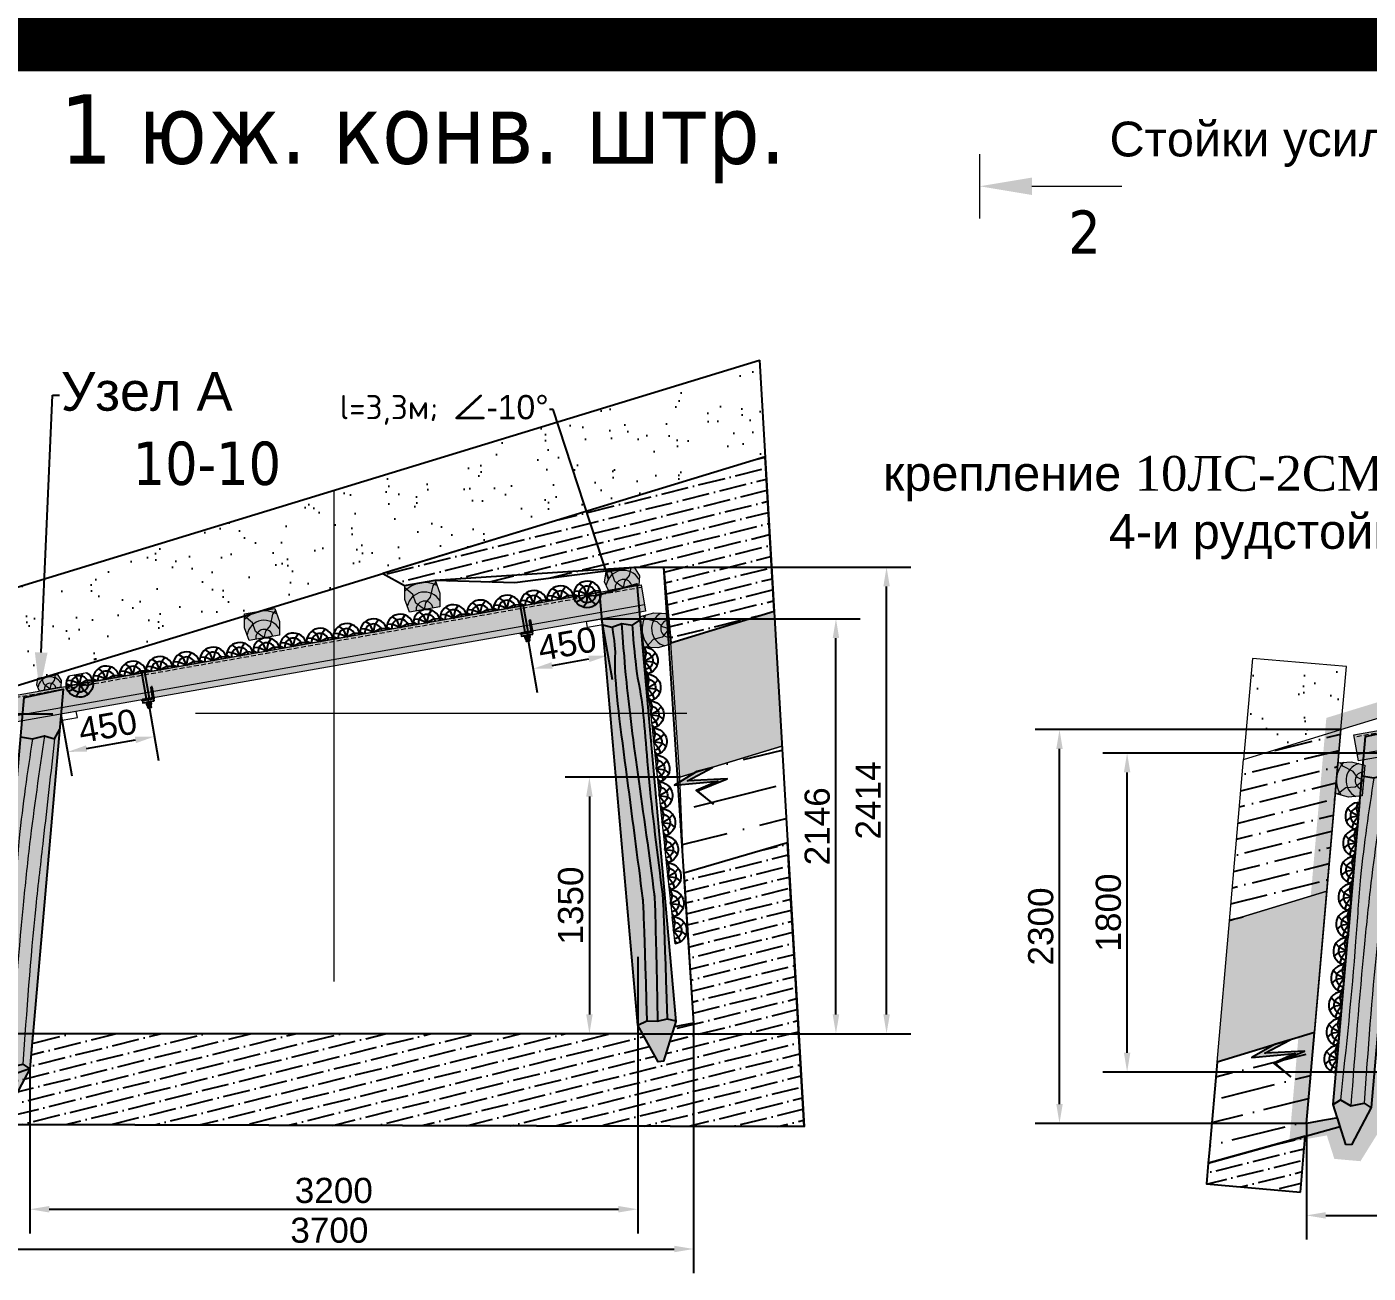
# Model space of a CAD drawing. Header units: inches. Extents: x 523 to 1492, y 69 to 539.
# Drawn here: x 761.4 to 830.8, y 202 to 266.5 of the extents above; entities that cross this region are included whole.
import ezdxf
from ezdxf import colors
from ezdxf.entities.mleader import LeaderData, LeaderLine
from ezdxf.math import Vec2, Vec3

# ---------------------------------------------------------------- set-up
doc = ezdxf.new("R2010")
doc.units = ezdxf.units.IN
doc.header["$MEASUREMENT"] = 0
doc.linetypes.add('DASHDOTX2', pattern=[50.8, 25.4, -12.7, 0, -12.7])
doc.linetypes.add('DASHED', pattern=[0.75, 0.5, -0.25])
for name, color, linetype in [('Д_Распорка', 7, 'Continuous'), ('М16_Гайка_Конт', 7, 'Continuous'), ('М16_Планка', 7, 'Continuous'), ('Ско_М16_СВП-22', 7, 'Continuous'), ('Уголок_63х63', 7, 'Continuous')]:
    doc.layers.add(name, color=color, linetype=linetype)
doc.styles.get("Standard").update_dxf_attribs({"font": 'arial.ttf'})
doc.styles.add('стиль', font='tahoma.ttf')
doc.dimstyles.new('ISO-25', dxfattribs={"dimtxt": 2.5, "dimasz": 2.5, "dimexe": 1.25, "dimexo": 0, "dimtad": 1, "dimdec": 0, "dimtxsty": 'Standard', "dimcen": 2.5, "dimadec": 0, "dimazin": 0, "dimtfac": 1, "dimtdec": 0, "dimtmove": 0, "dimatfit": 3, "dimfxl": 0, "dimarcsym": 0})
pattern_1 = [(14, (1661.113, 659.6203), (0.8190538, 0.7839332), [1.40625, -0.28125, 0, -0.28125])]

# ---------------------------------------------------------------- blocks, each defined once
blk = doc.blocks.new('л.с.')
at = {"linetype": 'ByBlock', "lineweight": 15}
blk.add_hatch(color=7, dxfattribs=at).paths.add_polyline_path([(-1740.3, -886.95), (-1740.88, -886.95), (-1742.57, -882.95), (-1741.83, -838.24), (-1737.88, -837.54), (-1738.62, -882.99)])
at = {"color": 22}
for points in [[(-1740.3, -886.95), (-1740.88, -886.95), (-1742.57, -882.95), (-1741.83, -838.24), (-1737.88, -837.54), (-1738.62, -882.99), (-1740.3, -886.95)], [(-1741.83, -841.42), (-1740.94, -841.75), (-1739.86, -841.46), (-1738.78, -841.75), (-1737.88, -841.27)], [(-1742.57, -882.95), (-1741.59, -882.63), (-1740.5, -882.78), (-1739.47, -882.63), (-1738.62, -882.94)]]:
    blk.add_lwpolyline(points, dxfattribs=at)
for points, knots in [([(-1740.91, -841.74), (-1740.78, -844.06), (-1741.31, -846.07), (-1741.06, -855.89), (-1740.78, -866.47), (-1740.69, -870.74), (-1741.59, -882.63)], [6.46505, 6.46505, 6.46505, 6.46505, 9.919792, 25.486519, 40.149941, 41.654716, 41.654716, 41.654716, 41.654716]), ([(-1739.91, -841.47), (-1740.02, -845.59), (-1740.06, -849.2), (-1739.95, -855.89), (-1739.5, -866.68), (-1739.46, -870.7), (-1740.5, -882.78)], [6.357054, 6.357054, 6.357054, 6.357054, 10.200315, 25.767042, 40.430464, 42.552954, 42.552954, 42.552954, 42.552954]), ([(-1738.83, -841.73), (-1738.94, -846.31), (-1738.47, -850.18), (-1738.93, -855.89), (-1738.68, -866.59), (-1738.61, -870.69), (-1739.47, -882.63)], [6.52268, 6.52268, 6.52268, 6.52268, 10.462089, 26.028816, 40.692238, 42.55922, 42.55922, 42.55922, 42.55922])]:
    blk.add_open_spline(points, degree=3, knots=knots, dxfattribs=at)
blk = doc.blocks.new('т.с.')
at = {"linetype": 'ByBlock', "lineweight": 15}
blk.add_hatch(color=7, dxfattribs=at).paths.add_polyline_path([(-1797.51, -898.17), (-1798.09, -898.17), (-1799.77, -894.16), (-1799.77, -855.95), (-1795.82, -854.74), (-1795.82, -894.15)])
at = {"color": 22}
for points in [[(-1797.51, -898.17), (-1798.09, -898.17), (-1799.77, -894.16), (-1799.77, -855.95), (-1795.82, -854.74), (-1795.82, -894.15), (-1797.51, -898.17)], [(-1799.77, -860.05), (-1798.52, -860.15), (-1797.32, -859.72), (-1796.26, -859.94), (-1795.81, -858.9)], [(-1799.77, -894.16), (-1799.06, -893.64), (-1797.94, -894.17), (-1796.59, -893.75), (-1795.82, -894.18)]]:
    blk.add_lwpolyline(points, dxfattribs=at)
at = {"color": 22, "linetype": 'ByBlock', "lineweight": 15}
for points in [[(-1797.32, -859.72), (-1797.87, -870.99), (-1797.99, -877.35), (-1797.94, -894.17)], [(-1796.26, -859.94), (-1796.51, -870.45), (-1796.68, -877.38), (-1796.59, -893.75)], [(-1798.52, -860.15), (-1798.99, -870.46), (-1798.92, -877.19), (-1799.06, -893.64)]]:
    blk.add_spline(points, degree=3, dxfattribs=at)
blk = doc.blocks.new('СВП-27 - 3.3м')
at = {"linetype": 'ByBlock', "lineweight": 15}
blk.add_hatch(color=7, dxfattribs=at).paths.add_polyline_path([(-1250.48, -445.6), (-1316.48, -445.6), (-1316.48, -442.87), (-1250.48, -442.86)])
at = {"color": 5, "linetype": 'DASHED', "lineweight": 15}
blk.add_line((-1250.48, -443.12), (-1316.48, -443.12), dxfattribs=at)
at = {"color": 5, "linetype": 'ByBlock', "lineweight": 15}
blk.add_line((-1250.48, -444.96), (-1316.48, -444.96), dxfattribs=at)
for points in [[(-1250.48, -445.6), (-1316.48, -445.6), (-1316.48, -442.87), (-1250.48, -442.86)], [(-1311.88, -446.24), (-1310.27, -446.24), (-1310.27, -445.6), (-1311.88, -445.6)], [(-1255.08, -446.24), (-1256.7, -446.24), (-1256.7, -445.6), (-1255.08, -445.6)]]:
    blk.add_lwpolyline(points, close=True, dxfattribs=at)
blk = doc.blocks.new('pfnzu')
at = {"color": 7, "lineweight": 0}
blk.add_line((142694.1, -82404), (142694.1, -82544.3), dxfattribs=at)
at = {"layer": 'Д_Распорка', "color": 253}
for p, q in [((142654.7, -82457.4), (142634.8, -82439)), ((142694.1, -82474.1), (142654.7, -82457.4)), ((142679.9, -82432.8), (142686.9, -82404.5)), ((142694.1, -82474.1), (142679.9, -82432.8)), ((142652.6, -82484.3), (142632.2, -82504.2)), ((142694.1, -82474.1), (142652.6, -82484.3)), ((142671.5, -82511.2), (142664.9, -82537.2)), ((142694.1, -82474.1), (142671.5, -82511.2)), ((142694.1, -82524.6), (142681.4, -82542.8))]:
    blk.add_line(p, q, dxfattribs=at)
at = {"layer": 'Д_Распорка', "color": 7}
blk.add_arc((142695.6, -82474.1), 70.2, 91.2316, 268.7684, dxfattribs=at)
at = {"layer": 'Д_Распорка', "color": 253}
blk.add_arc((142695.6, -82474.1), 44.2, 91.95631, 268.04369, dxfattribs=at)
blk = doc.blocks.new('*D265')
at = {"color": 0, "linetype": 'ByBlock', "lineweight": -2}
for p, q in [((832.145, 228.94), (817.085, 228.94)), ((818.335, 213.442), (818.335, 227.94)), ((834.012, 212.442), (817.085, 212.442))]:
    blk.add_line(p, q, dxfattribs=at)
at = {"color": 0, "linetype": 'ByBlock'}
for points in [[(818.168, 227.94), (818.501, 227.94), (818.335, 228.94)], [(818.168, 213.442), (818.501, 213.442), (818.335, 212.442)]]:
    blk.add_solid(points, dxfattribs=at)
at = {"layer": 'Defpoints', "color": 0, "linetype": 'ByBlock'}
for p in [(818.335, 228.94), (832.145, 228.94), (834.012, 212.442)]:
    blk.add_point(p, dxfattribs=at)
at = {"color": 0, "linetype": 'ByBlock', "lineweight": 15, "insert": (817.371, 220.691), "char_height": 1.3, "attachment_point": 5, "rotation": 90}
blk.add_mtext('1800', dxfattribs=at)
blk = doc.blocks.new('*D203')
at = {"color": 0, "linetype": 'ByBlock', "lineweight": -2}
for p, q in [((829.387, 230.15), (813.589, 230.15)), ((814.839, 210.788), (814.839, 229.15)), ((827.606, 209.788), (813.589, 209.788))]:
    blk.add_line(p, q, dxfattribs=at)
at = {"color": 0, "linetype": 'ByBlock'}
for points in [[(814.672, 229.15), (815.006, 229.15), (814.839, 230.15)], [(814.672, 210.788), (815.006, 210.788), (814.839, 209.788)]]:
    blk.add_solid(points, dxfattribs=at)
at = {"layer": 'Defpoints', "color": 0, "linetype": 'ByBlock'}
for p in [(814.839, 230.15), (829.387, 230.15), (827.606, 209.788)]:
    blk.add_point(p, dxfattribs=at)
at = {"color": 0, "linetype": 'ByBlock', "lineweight": 15, "insert": (813.875, 219.969), "char_height": 1.3, "attachment_point": 5, "rotation": 90}
blk.add_mtext('2300', dxfattribs=at)
blk = doc.blocks.new('*D104')
at = {"color": 0, "linetype": 'ByBlock', "lineweight": -2}
for p, q in [((865.28, 216.483), (865.28, 203.777)), ((827.606, 209.788), (827.606, 203.777)), ((828.606, 205.027), (864.28, 205.027))]:
    blk.add_line(p, q, dxfattribs=at)
at = {"color": 0, "linetype": 'ByBlock'}
for points in [[(828.606, 205.194), (828.606, 204.861), (827.606, 205.027)], [(864.28, 205.194), (864.28, 204.861), (865.28, 205.027)]]:
    blk.add_solid(points, dxfattribs=at)
at = {"layer": 'Defpoints', "color": 0, "linetype": 'ByBlock'}
for p in [(865.28, 216.483), (827.606, 209.788), (865.28, 205.027)]:
    blk.add_point(p, dxfattribs=at)
at = {"color": 0, "linetype": 'ByBlock', "lineweight": 15, "insert": (846.145, 205.992), "char_height": 1.3, "attachment_point": 5}
blk.add_mtext('3700', dxfattribs=at)
blk = doc.blocks.new('S ш.бруса')
at = {"linetype": 'ByBlock', "lineweight": 15}
blk.add_hatch(color=254, dxfattribs=at).paths.add_polyline_path([(3323.21, -1143.74), (3323.45, -1142.34), (3326.65, -1142.34), (3326.88, -1143.74), (3326.65, -1145.14), (3323.45, -1145.14)])
at = {"color": 7, "linetype": 'ByBlock', "lineweight": 15}
for points in [[(3323.21, -1143.74), (3323.45, -1142.34), (3326.65, -1142.34), (3326.88, -1143.74), (3326.65, -1145.14), (3323.45, -1145.14), (3323.21, -1143.74)], [(3325.05, -1145.14), (3324.28, -1144.32), (3324.13, -1143.38), (3323.41, -1142.57)], [(3325.05, -1145.14), (3325.31, -1144.47), (3325.89, -1143.98), (3326.34, -1142.86), (3326.69, -1142.59)]]:
    blk.add_lwpolyline(points, dxfattribs=at)
for radius, start, end in [(2.8, 52.7386, 127.2614), (1.82, 20.6292, 159.3708), (0.883, 0, 180)]:
    blk.add_arc((3325.05, -1145.14), radius, start, end, dxfattribs=at)
blk = doc.blocks.new('М16_Гайка')
at = {"layer": 'М16_Гайка_Конт'}
h = blk.add_hatch(color=253, dxfattribs=at)
h.paths.add_polyline_path([(1.9, -6.7, 0.267171), (1.9, -13.4), (1.9, -13.4), (14.3, -13.4), (14.3, -13.4, 0.267171), (14.3, -6.7)])
h.paths.add_polyline_path([(1.9, 6.7, 0.133362), (1.9, -6.7), (14.3, -6.7, 0.133362), (14.3, 6.7)])
h.paths.add_polyline_path([(1.9, 13.4), (1.9, 13.4, 0.267171), (1.9, 6.7), (14.3, 6.7, 0.267171), (14.3, 13.4), (14.3, 13.4)])
h.paths.add_polyline_path([(0, 10.1), (0, 0), (1, 0, -0.066387), (1.9, 6.7, -0.267171), (1.9, 13.4)])
h.paths.add_polyline_path([(0, 0), (0, -10), (1.9, -13.4, -0.267171), (1.9, -6.7, -0.066387), (1, 0)])
h.paths.add_polyline_path([(15.2, 0, -0.066387), (14.3, -6.7, -0.267171), (14.3, -13.4), (16.2, -10), (16.2, 0)])
h.paths.add_polyline_path([(14.3, 13.4, -0.267171), (14.3, 6.7, -0.066387), (15.2, 0), (16.2, 0), (16.2, 10.1)])
for p, q in [((1.9, 13.4), (0, 10.1)), ((0, 10.1), (0, -10)), ((0, 10.1), (0, -10)), ((0, 0), (1, 0)), ((1.9, 13.4), (14.3, 13.4)), ((14.3, 6.7), (1.9, 6.7)), ((14.3, 13.4), (16.2, 10.1)), ((15.2, 0), (16.2, 0)), ((16.2, 10.1), (16.2, -10)), ((16.2, 10.1), (16.2, -10)), ((1.9, -13.4), (0, -10)), ((14.3, -6.7), (1.9, -6.7)), ((14.3, -13.4), (1.9, -13.4)), ((14.3, -13.4), (16.2, -10))]:
    blk.add_line(p, q, dxfattribs=at)
for centre, radius, start, end in [((7.7, 10), 6.71, 149.9725, 209.91684), ((26.6, 0), 25.6, 164.80748, 195.19252), ((8.5, 10), 6.71, 330.08316, 29.91684), ((-10.4, 0), 25.6, 344.80748, 15.19252), ((7.7, -10), 6.71, 150.08316, 210.0275), ((8.5, -10), 6.71, 330.08316, 29.91684)]:
    blk.add_arc(centre, radius, start, end, dxfattribs=at)
blk = doc.blocks.new('Уголок_63х63')
blk.add_lwpolyline([(-6, 31.5), (-5.1, 31.5)])
at = {"layer": 'Уголок_63х63'}
for p, q in [((-63, 0), (-63, 3.3)), ((0, 0), (-63, 0)), ((-62.8, 4.4), (-62, 5.4)), ((-62.1, 0), (-57.6, 6)), ((-13, 6), (-60.3, 6)), ((-58.1, 0), (-53.6, 6)), ((-54.2, 0), (-49.6, 6)), ((-50.2, 0), (-45.6, 6)), ((-46.2, 0), (-41.7, 6)), ((-42.2, 0), (-37.7, 6)), ((-38.2, 0), (-33.7, 6)), ((-34.3, 0), (-29.7, 6)), ((-30.3, 0), (-25.7, 6)), ((-26.3, 0), (-21.8, 6)), ((-22.3, 0), (-17.8, 6)), ((-18.3, 0), (-13.8, 6)), ((-14.4, 0), (-8.7, 7.5)), ((-10.4, 0), (0, 13.7)), ((-6.5, 10.4), (0, 19)), ((-6.4, 0), (0, 8.5)), ((-6, 58.5), (-2.6, 63)), ((-6, 53.2), (0, 61.1)), ((-6, 13), (-6, 60.3)), ((-6, 47.9), (0, 55.9)), ((-6, 42.7), (0, 50.6)), ((-6, 37.4), (0, 45.3)), ((-6, 32.1), (0, 40.1)), ((-6, 26.9), (0, 34.8)), ((-6, 21.6), (0, 29.5)), ((-6, 16.3), (0, 24.3)), ((0, 63), (-3.3, 63)), ((-2.4, 0), (0, 3.2)), ((0, 0), (0, 63))]:
    blk.add_line(p, q, dxfattribs=at)
for centre, radius, start, end in [((-60.3, 3.3), 2.7, 90.00043, 180.00043), ((-13, 13), 7, 270.00043, 0.00043), ((-3.3, 60.3), 2.7, 90.00043, 180.00043)]:
    blk.add_arc(centre, radius, start, end, dxfattribs=at)
blk = doc.blocks.new('*D176')
at = {"color": 0, "linetype": 'ByBlock', "lineweight": -2}
for p, q in [((762.785, 230.952), (747.831, 230.952)), ((749.081, 215.418), (749.081, 229.952)), ((761.757, 214.418), (747.831, 214.418))]:
    blk.add_line(p, q, dxfattribs=at)
at = {"color": 0, "linetype": 'ByBlock'}
for points in [[(748.914, 229.952), (749.247, 229.952), (749.081, 230.952)], [(748.914, 215.418), (749.247, 215.418), (749.081, 214.418)]]:
    blk.add_solid(points, dxfattribs=at)
at = {"layer": 'Defpoints', "color": 0, "linetype": 'ByBlock'}
for p in [(749.081, 230.952), (762.785, 230.952), (761.757, 214.418)]:
    blk.add_point(p, dxfattribs=at)
at = {"color": 0, "linetype": 'ByBlock', "lineweight": 15, "insert": (748.117, 222.685), "char_height": 1.3, "attachment_point": 5, "rotation": 90}
blk.add_mtext('1800', dxfattribs=at)
blk = doc.blocks.new('pfnzu 2')
at = {"color": 7, "lineweight": 0}
for p, q in [((-91.7, -594.9), (-94.5, -594.9)), ((-92.15, -593.9), (-94.05, -593.9))]:
    blk.add_line(p, q, dxfattribs=at)
at = {"layer": 'Д_Распорка', "color": 253}
for p, q in [((-94.11, -594.9), (-94.47, -594.65)), ((-93.84, -594.45), (-94.36, -594.32)), ((-93.1, -594.9), (-93.84, -594.45)), ((-93.3, -594.07), (-93.47, -593.9)), ((-93.1, -594.9), (-93.3, -594.07)), ((-93.1, -594.9), (-92.76, -594.12)), ((-93.1, -594.9), (-92.27, -594.62)), ((-92.76, -594.12), (-92.57, -593.9)), ((-92.27, -594.62), (-91.71, -594.76))]:
    blk.add_line(p, q, dxfattribs=at)
at = {"layer": 'Д_Распорка', "color": 7}
for start, end in [(132.7609, 178.7684), (1.2316, 47.2391)]:
    blk.add_arc((-93.1, -594.93), 1.4, start, end, dxfattribs=at)
at = {"layer": 'Д_Распорка', "color": 253}
blk.add_arc((-93.1, -594.93), 0.883, 1.9563, 178.0437, dxfattribs=at)
blk = doc.blocks.new('Расклинка')
at = {"linetype": 'ByBlock', "lineweight": 15}
blk.add_hatch(color=254, dxfattribs=at).paths.add_polyline_path([(-85.97, -572.83), (-85.63, -571.87), (-82.67, -571.87), (-82.3, -572.83), (-82.53, -573.8), (-85.73, -573.8)])
at = {"color": 7, "linetype": 'ByBlock', "lineweight": 15}
for points in [[(-85.97, -572.83), (-85.63, -571.87), (-82.67, -571.87), (-82.3, -572.83), (-82.53, -573.8), (-85.73, -573.8), (-85.97, -572.83)], [(-84.13, -573.8), (-84.9, -572.97), (-85.05, -572.04), (-85.2, -571.87)], [(-84.13, -573.8), (-83.87, -573.13), (-83.29, -572.63), (-82.98, -571.87)]]:
    blk.add_lwpolyline(points, dxfattribs=at)
for radius, start, end in [(1.82, 20.6292, 159.3708), (0.883, 0, 180)]:
    blk.add_arc((-84.13, -573.8), radius, start, end, dxfattribs=at)
blk = doc.blocks.new('*D177')
at = {"color": 0, "linetype": 'ByBlock', "lineweight": -2}
for p, q in [((793.031, 218.405), (793.031, 204.096)), ((761.599, 212.602), (761.599, 204.096)), ((762.599, 205.346), (792.031, 205.346))]:
    blk.add_line(p, q, dxfattribs=at)
at = {"color": 0, "linetype": 'ByBlock'}
for points in [[(762.599, 205.512), (762.599, 205.179), (761.599, 205.346)], [(792.031, 205.512), (792.031, 205.179), (793.031, 205.346)]]:
    blk.add_solid(points, dxfattribs=at)
at = {"layer": 'Defpoints', "color": 0, "linetype": 'ByBlock'}
for p in [(793.031, 218.405), (761.599, 212.602), (793.031, 205.346)]:
    blk.add_point(p, dxfattribs=at)
at = {"color": 0, "linetype": 'ByBlock', "lineweight": 15, "insert": (777.315, 206.31), "char_height": 1.3, "attachment_point": 5}
blk.add_mtext('3200', dxfattribs=at)
blk = doc.blocks.new('*D226')
at = {"color": 0, "linetype": 'ByBlock', "lineweight": -2}
for p, q in [((795.921, 214.963), (795.921, 202.039)), ((758.247, 211.801), (758.247, 202.039)), ((759.247, 203.289), (794.921, 203.289))]:
    blk.add_line(p, q, dxfattribs=at)
at = {"color": 0, "linetype": 'ByBlock'}
for points in [[(759.247, 203.456), (759.247, 203.122), (758.247, 203.289)], [(794.921, 203.456), (794.921, 203.122), (795.921, 203.289)]]:
    blk.add_solid(points, dxfattribs=at)
at = {"layer": 'Defpoints', "color": 0, "linetype": 'ByBlock'}
for p in [(795.921, 214.963), (758.247, 211.801), (795.921, 203.289)]:
    blk.add_point(p, dxfattribs=at)
at = {"color": 0, "linetype": 'ByBlock', "lineweight": 15, "insert": (777.084, 204.253), "char_height": 1.3, "attachment_point": 5}
blk.add_mtext('3700', dxfattribs=at)
blk = doc.blocks.new('*D227')
at = {"color": 0, "linetype": 'ByBlock', "lineweight": -2}
for p, q in [((767.694, 231.744), (768.256, 228.56)), ((763.204, 230.952), (763.765, 227.768)), ((764.533, 229.172), (767.054, 229.617))]:
    blk.add_line(p, q, dxfattribs=at)
at = {"color": 0, "linetype": 'ByBlock'}
for points in [[(767.025, 229.781), (767.083, 229.453), (768.039, 229.791)], [(764.504, 229.336), (764.562, 229.008), (763.548, 228.999)]]:
    blk.add_solid(points, dxfattribs=at)
at = {"layer": 'Defpoints', "color": 0, "linetype": 'ByBlock'}
for p in [(767.694, 231.744), (763.204, 230.952), (768.039, 229.791)]:
    blk.add_point(p, dxfattribs=at)
at = {"color": 0, "linetype": 'ByBlock', "lineweight": 15, "insert": (765.626, 230.344), "char_height": 1.3, "attachment_point": 5, "rotation": 10.00138}
blk.add_mtext('450', dxfattribs=at)
blk = doc.blocks.new('*D178')
at = {"color": 0, "linetype": 'ByBlock', "lineweight": -2}
for p, q in [((791.146, 235.935), (791.707, 232.751)), ((787.27, 235.252), (787.831, 232.067)), ((788.599, 233.472), (790.505, 233.808))]:
    blk.add_line(p, q, dxfattribs=at)
at = {"color": 0, "linetype": 'ByBlock'}
for points in [[(790.476, 233.972), (790.534, 233.644), (791.49, 233.982)], [(788.57, 233.636), (788.628, 233.308), (787.614, 233.298)]]:
    blk.add_solid(points, dxfattribs=at)
at = {"layer": 'Defpoints', "color": 0, "linetype": 'ByBlock'}
for p in [(791.146, 235.935), (787.27, 235.252), (791.49, 233.982)]:
    blk.add_point(p, dxfattribs=at)
at = {"color": 0, "linetype": 'ByBlock', "lineweight": 15, "insert": (789.385, 234.589), "char_height": 1.3, "attachment_point": 5, "rotation": 10.0016}
blk.add_mtext('450', dxfattribs=at)
blk = doc.blocks.new('*D355')
at = {"color": 0, "linetype": 'ByBlock', "lineweight": -2}
for p, q in [((795.209, 227.686), (789.281, 227.686)), ((790.531, 226.686), (790.531, 215.418)), ((793.283, 214.418), (789.281, 214.418))]:
    blk.add_line(p, q, dxfattribs=at)
at = {"color": 0, "linetype": 'ByBlock'}
for points in [[(790.364, 226.686), (790.698, 226.686), (790.531, 227.686)], [(790.364, 215.418), (790.698, 215.418), (790.531, 214.418)]]:
    blk.add_solid(points, dxfattribs=at)
at = {"layer": 'Defpoints', "color": 0, "linetype": 'ByBlock'}
for p in [(795.209, 227.686), (790.531, 214.418), (793.283, 214.418)]:
    blk.add_point(p, dxfattribs=at)
at = {"color": 0, "linetype": 'ByBlock', "lineweight": 15, "insert": (789.567, 221.052), "char_height": 1.3, "attachment_point": 5, "rotation": 90}
blk.add_mtext('1350', dxfattribs=at)
blk = doc.blocks.new('*D356')
at = {"color": 0, "linetype": 'ByBlock', "lineweight": -2}
for p, q in [((791.155, 235.881), (804.529, 235.881)), ((803.279, 215.418), (803.279, 234.881)), ((793.031, 214.418), (804.529, 214.418))]:
    blk.add_line(p, q, dxfattribs=at)
at = {"color": 0, "linetype": 'ByBlock'}
for points in [[(803.112, 234.881), (803.446, 234.881), (803.279, 235.881)], [(803.112, 215.418), (803.446, 215.418), (803.279, 214.418)]]:
    blk.add_solid(points, dxfattribs=at)
at = {"layer": 'Defpoints', "color": 0, "linetype": 'ByBlock'}
for p in [(791.155, 235.881), (803.279, 235.881), (793.031, 214.418)]:
    blk.add_point(p, dxfattribs=at)
at = {"color": 0, "linetype": 'ByBlock', "lineweight": 15, "insert": (802.315, 225.149), "char_height": 1.3, "attachment_point": 5, "rotation": 90}
blk.add_mtext('2146', dxfattribs=at)
blk = doc.blocks.new('*D357')
at = {"color": 0, "linetype": 'ByBlock', "lineweight": -2}
for p, q in [((794.369, 238.555), (807.146, 238.555)), ((805.896, 215.418), (805.896, 237.555)), ((793.031, 214.418), (807.146, 214.418))]:
    blk.add_line(p, q, dxfattribs=at)
at = {"color": 0, "linetype": 'ByBlock'}
for points in [[(805.73, 237.555), (806.063, 237.555), (805.896, 238.555)], [(805.73, 215.418), (806.063, 215.418), (805.896, 214.418)]]:
    blk.add_solid(points, dxfattribs=at)
at = {"layer": 'Defpoints', "color": 0, "linetype": 'ByBlock'}
for p in [(794.369, 238.555), (805.896, 238.555), (793.031, 214.418)]:
    blk.add_point(p, dxfattribs=at)
at = {"color": 0, "linetype": 'ByBlock', "lineweight": 15, "insert": (804.944, 226.486), "char_height": 1.3, "attachment_point": 5, "rotation": 90}
blk.add_mtext('2414', dxfattribs=at)

msp = doc.modelspace()

# ---------------------------------------------------------------- hatches: boundary and pattern name
at = {"linetype": 'ByBlock', "lineweight": 15}
h = msp.add_hatch(dxfattribs=at)
h.set_pattern_fill('ANSI38', scale=0.1, style=0)
h.set_pattern_definition([(45, (-947.0551, 4050.03895), (-0.224506403, 0.224506403), []), (135, (-947.0551, 4050.03895), (-0.67351921, 0.224506403), [0.79375, -0.47625])])
h.paths.add_polyline_path([(1037.397, 285.617), (1039.736, 277.967), (905.837, 237.03), (892.363, 233.167), (866.739, 226.331), (865.711, 224.762), (864.851, 222.019), (865.28, 212.952), (864.271, 212.763), (863.731, 211.002), (863.438, 210.962), (862.62, 212.447), (831.12, 212.447), (830.958, 210.59), (829.942, 208.674), (829.651, 208.7), (829.212, 210.072), (827.606, 209.788), (829.387, 230.15), (849.211, 236.211), (850.336, 235.584), (851.912, 235.862), (862.211, 236.543), (863.728, 236.543), (866.802, 234.603), (884.492, 239.432), (899.806, 243.606), (905.518, 245.298), (924.274, 251.032)], flags=17)
h.paths.add_polyline_path([(1039.97, 277.202), (1037.163, 286.383), (905.287, 246.064), (899.587, 244.376), (884.282, 240.204), (866.931, 235.468), (863.959, 237.343), (862.185, 237.343), (851.815, 236.657), (850.477, 236.421), (849.304, 237.076), (828.637, 230.757), (826.718, 208.82), (828.663, 209.163), (829.051, 207.95), (830.402, 207.83), (831.936, 210.301), (832.037, 211.447), (862.029, 211.447), (862.893, 209.878), (864.5, 210.097), (865.045, 211.875), (866.322, 212.083), (865.661, 221.927), (866.441, 224.417), (867.241, 225.636), (892.576, 232.396), (906.064, 236.263)])
h = msp.add_hatch()
h.set_pattern_fill('AR-SAND', color=256, scale=0.05, angle=315, style=0)
h.set_pattern_definition([(352.5, (-141165.6864, 140572.7384), (1.673767446, 1.786906744), [0, -1.9304, 0, -2.159, 0, -2.06375]), (322.5, (-141165.6864, 140572.7384), (4.123664257, 0.94505464), [0, -1.0414, 0, -1.7399, 0, -0.66675]), (282.5, (-141166.791, 140573.843), (2.80166156, -2.79149913), [0, -0.635, 0, -2.286, 0, -2.9845]), (272.5, (-141166.791, 140573.843), (3.48775391, -1.911405546), [0, -0.3175, 0, -1.4986, 0, -1.7145])])
h.paths.add_polyline_path([(754.999, 230.625), (799.618, 244.266), (799.329, 249.257), (755.455, 235.844)])
h = msp.add_hatch()
h.set_pattern_fill('ANSI36', color=256, scale=4.5, angle=329, style=0)
h.set_pattern_definition(pattern_1)
h.paths.add_polyline_path([(779.852, 238.223), (780.976, 237.596), (782.552, 237.874), (786.667, 237.76), (792.852, 238.555), (794.369, 238.555), (794.737, 234.646), (800.082, 236.28), (799.618, 244.266)])
for color, points in [(253, [(794.737, 234.646), (800.082, 236.28), (800.487, 229.293), (795.209, 227.686)]), (256, [(796.944, 226.289), (796.128, 226.993), (797.652, 227.602), (795.6, 227.507), (796.9, 228.196), (796.087, 227.993), (794.924, 227.284), (797.173, 227.483), (796.043, 226.995)]), (253, [(823.628, 220.262), (828.657, 221.799), (828.018, 214.492), (822.989, 212.955)]), (256, [(826.802, 212.2), (825.986, 212.904), (827.51, 213.513), (825.458, 213.418), (826.758, 214.107), (825.956, 213.862), (824.782, 213.195), (827.031, 213.394), (825.9, 212.906)])]:
    msp.add_hatch(color=color).paths.add_polyline_path(points)
h = msp.add_hatch()
h.set_pattern_fill('AR-SAND', color=256, scale=0.05, angle=315, style=0)
h.set_pattern_definition([(352.5, (-141096.327, 140570.7262), (1.673767446, 1.786906744), [0, -1.9304, 0, -2.159, 0, -2.06375]), (322.5, (-141096.327, 140570.7262), (4.123664257, 0.94505464), [0, -1.0414, 0, -1.7399, 0, -0.66675]), (282.5, (-141097.4316, 140571.8308), (2.80166156, -2.79149913), [0, -0.635, 0, -2.286, 0, -2.9845]), (272.5, (-141097.4316, 140571.8308), (3.48775391, -1.911405546), [0, -0.3175, 0, -1.4986, 0, -1.7145])])
h.paths.add_polyline_path([(824.358, 228.613), (829.387, 230.15), (829.672, 233.407), (824.815, 233.832)])
h = msp.add_hatch()
h.set_pattern_fill('ANSI36', color=256, scale=0.25, angle=329, style=0)
h.set_pattern_definition([(14, (-141106.8719, 140568.0971), (1.1557759026, 1.1062168658), [1.984375, -0.396875, 0, -0.396875])])
h.paths.add_polyline_path([(824.358, 228.613), (829.387, 230.15), (828.657, 221.799), (823.628, 220.262)])
h = msp.add_hatch()
h.set_pattern_fill('ANSI36', color=256, scale=0.55, angle=329, style=0)
h.set_pattern_definition([(14, (-141165.6864, 140572.7384), (2.542706986, 2.433677105), [4.365625, -0.873125, 0, -0.873125])])
h.paths.add_polyline_path([(795.209, 227.686), (800.487, 229.293), (800.776, 224.301), (795.41, 222.723)])
h = msp.add_hatch()
h.set_pattern_fill('ANSI36', color=256, scale=4.5, angle=329, style=0)
h.set_pattern_definition(pattern_1)
h.paths.add_polyline_path([(761.757, 214.418), (761.599, 212.602), (753.173, 209.748), (801.628, 209.62), (800.776, 224.301), (795.41, 222.723), (795.921, 214.963), (794.911, 214.774), (794.369, 213.004), (794.079, 212.974), (793.283, 214.418)])
h = msp.add_hatch()
h.set_pattern_fill('ANSI36', color=256, scale=9, angle=329, style=0)
h.set_pattern_definition([(14, (1730.4724, 657.6082), (1.6381076, 1.5678664), [2.8125, -0.5625, 0, -0.5625])])
h.paths.add_polyline_path([(822.989, 212.955), (822.593, 208.433), (822.532, 207.736), (829.354, 209.63), (829.212, 210.072), (828.846, 210.007), (828.441, 209.936), (827.606, 209.788), (828.018, 214.492)])
h = msp.add_hatch()
h.set_pattern_fill('ANSI36', color=256, scale=4.5, angle=329, style=0)
h.set_pattern_definition([(14, (1687.8851, 644.4476), (0.8190538, 0.7839332), [1.40625, -0.28125, 0, -0.28125])])
h.paths.add_polyline_path([(827.295, 206.236), (827.548, 209.129), (822.532, 207.736), (822.438, 206.661)])

# ---------------------------------------------------------------- linework, layer by layer
at = {"color": 7, "linetype": 'ByBlock', "lineweight": 15}
for p, q in [((810.712, 256.591), (810.712, 259.912)), ((813.412, 258.252), (818.063, 258.252))]:
    msp.add_line(p, q, dxfattribs=at)
at = {"color": 7, "linetype": 'DASHDOTX2', "lineweight": 15}
for p, q in [((777.315, 242.527), (777.315, 209.684)), ((795.566, 230.989), (762.787, 230.989))]:
    msp.add_line(p, q, dxfattribs=at)
at = {"color": 253, "linetype": 'ByBlock', "lineweight": 15, "const_width": 4}
msp.add_lwpolyline([(729.709, 311.642), (701.449, 311.642), (701.449, 306.239), (667.709, 306.239), (667.708, 266.2), (949.259, 266.2)], dxfattribs=at)
msp.add_lwpolyline([(799.329, 249.257), (801.628, 209.62), (753.173, 209.748), (753.173, 209.748), (753.173, 209.748), (753.173, 209.748), (753.173, 209.748), (753.173, 209.748), (753.173, 209.748), (753.173, 209.748), (755.455, 235.844), (799.329, 249.257), (799.329, 249.257), (799.329, 249.257), (799.329, 249.257), (799.329, 249.257)], close=True)
at = {"color": 7, "lineweight": 0}
for points in [[(754.999, 230.625), (799.618, 244.266), (799.329, 249.257), (799.329, 249.257), (799.329, 249.257), (799.329, 249.257), (799.329, 249.257), (799.329, 249.257), (799.329, 249.257), (799.329, 249.257), (799.329, 249.257), (799.329, 249.257), (799.329, 249.257), (799.329, 249.257), (799.329, 249.257), (799.329, 249.257), (799.329, 249.257), (799.329, 249.257), (799.329, 249.257), (799.329, 249.257), (799.329, 249.257), (799.329, 249.257), (799.329, 249.257), (799.329, 249.257), (799.329, 249.257), (799.329, 249.257), (755.455, 235.844)], [(794.737, 234.646), (800.082, 236.28), (800.082, 236.28), (800.082, 236.28), (800.082, 236.28), (800.487, 229.293), (800.487, 229.293), (800.487, 229.293), (800.487, 229.293), (800.487, 229.293), (800.487, 229.293), (800.487, 229.293), (795.209, 227.686), (795.209, 227.686), (795.209, 227.686), (795.209, 227.686), (795.209, 227.686), (795.209, 227.686), (795.209, 227.686), (795.209, 227.686), (794.737, 234.646)], [(824.358, 228.613), (829.387, 230.15), (829.672, 233.407), (829.672, 233.407), (829.672, 233.407), (829.672, 233.407), (829.672, 233.407), (829.672, 233.407), (829.672, 233.407), (829.672, 233.407), (829.672, 233.407), (829.672, 233.407), (829.672, 233.407), (829.672, 233.407), (829.672, 233.407), (829.672, 233.407), (829.672, 233.407), (829.672, 233.407), (829.672, 233.407), (829.672, 233.407), (829.672, 233.407), (829.672, 233.407), (829.672, 233.407), (829.672, 233.407), (829.672, 233.407), (829.672, 233.407), (824.815, 233.832), (824.358, 228.613), (824.358, 228.613), (824.358, 228.613)], [(824.358, 228.613), (829.387, 230.15), (829.387, 230.15), (829.387, 230.15), (829.387, 230.15), (829.387, 230.15), (829.387, 230.15), (829.387, 230.15), (829.387, 230.15), (829.387, 230.15), (829.387, 230.15), (829.387, 230.15), (829.387, 230.15), (829.387, 230.15), (829.387, 230.15), (829.387, 230.15), (829.387, 230.15), (828.657, 221.799), (823.628, 220.262), (823.628, 220.262), (823.628, 220.262), (823.628, 220.262), (823.628, 220.262), (823.628, 220.262), (824.358, 228.613)], [(795.209, 227.686), (800.487, 229.293), (800.776, 224.301), (800.776, 224.301), (800.776, 224.301), (800.776, 224.301), (800.776, 224.301), (800.776, 224.301), (800.776, 224.301), (800.776, 224.301), (800.776, 224.301), (800.776, 224.301), (795.41, 222.723), (795.41, 222.723), (795.209, 227.686), (795.209, 227.686), (795.209, 227.686)], [(823.628, 220.262), (828.657, 221.799), (828.657, 221.799), (828.657, 221.799), (828.657, 221.799), (828.657, 221.799), (828.657, 221.799), (828.657, 221.799), (828.018, 214.492), (822.989, 212.955), (822.989, 212.955), (822.989, 212.955), (822.989, 212.955), (822.989, 212.955), (822.989, 212.955), (822.989, 212.955), (823.628, 220.262), (823.628, 220.262)]]:
    msp.add_lwpolyline(points, dxfattribs=at)
for points in [[(779.852, 238.223), (780.976, 237.596), (782.552, 237.874), (786.667, 237.76), (792.852, 238.555), (794.369, 238.555), (794.737, 234.646), (800.082, 236.28), (799.618, 244.266), (779.852, 238.223)], [(795.921, 214.963), (794.911, 214.774), (794.369, 213.004), (794.079, 212.974), (793.283, 214.418), (761.757, 214.418), (761.592, 212.6), (760.583, 210.686), (760.292, 210.712), (759.853, 212.084), (758.247, 211.801), (760.028, 232.162), (779.852, 238.223), (780.976, 237.596), (782.552, 237.874), (792.852, 238.555), (794.369, 238.555), (795.921, 214.963)], [(796.944, 226.289), (796.128, 226.993), (797.652, 227.602), (795.6, 227.507), (796.9, 228.196), (796.087, 227.993), (794.924, 227.284), (797.173, 227.483), (796.043, 226.995), (796.944, 226.289)], [(761.757, 214.418), (761.599, 212.602), (753.173, 209.748), (801.628, 209.62), (800.776, 224.301), (795.41, 222.723), (795.921, 214.963), (794.911, 214.774), (794.369, 213.004), (794.079, 212.974), (793.283, 214.418), (761.757, 214.418)], [(822.989, 212.955), (822.593, 208.433), (822.532, 207.736), (829.354, 209.63), (829.212, 210.072), (828.846, 210.007), (828.441, 209.936), (827.606, 209.788), (828.018, 214.492), (822.989, 212.955), (822.989, 212.955)], [(826.802, 212.2), (825.986, 212.904), (827.51, 213.513), (825.458, 213.418), (826.758, 214.107), (825.956, 213.862), (824.782, 213.195), (827.031, 213.394), (825.9, 212.906), (826.802, 212.2)], [(827.295, 206.236), (827.295, 206.236), (827.295, 206.236), (827.295, 206.236), (827.548, 209.129), (822.532, 207.736), (822.438, 206.661), (822.438, 206.661), (822.438, 206.661), (822.438, 206.661), (822.438, 206.661), (827.295, 206.236)]]:
    msp.add_lwpolyline(points)
at = {"color": 7, "linetype": 'ByBlock', "lineweight": 15}
msp.add_lwpolyline([(830.958, 210.59), (829.942, 208.674), (829.651, 208.7), (829.212, 210.072), (827.606, 209.788), (829.387, 230.15), (849.211, 236.211)], dxfattribs=at)
msp.add_solid([(813.412, 258.702), (813.412, 257.802), (810.712, 258.252)], dxfattribs=at)
at = {"layer": 'М16_Планка', "color": 7}
for points in [[(787.602, 235.092), (787.585, 235.19), (786.994, 235.086), (787.011, 234.988), (787.602, 235.092)], [(768.028, 231.645), (768.011, 231.744), (767.42, 231.64), (767.438, 231.541), (768.028, 231.645)]]:
    msp.add_lwpolyline(points, dxfattribs=at)
at = {"layer": 'Ско_М16_СВП-22', "color": 7}
for p, q in [((787.201, 235.184), (786.963, 236.533)), ((787.358, 235.211), (787.12, 236.561)), ((767.627, 231.737), (767.389, 233.086)), ((767.784, 231.765), (767.546, 233.114))]:
    msp.add_line(p, q, dxfattribs=at)
for points in [[(787.414, 234.894), (787.441, 234.739), (787.284, 234.712), (787.256, 234.867)], [(787.361, 234.734), (787.363, 234.725)], [(767.84, 231.448), (767.868, 231.293), (767.71, 231.265), (767.683, 231.42)], [(767.787, 231.287), (767.789, 231.279)]]:
    msp.add_lwpolyline(points, dxfattribs=at)
for centre in [(787.042, 236.543), (767.468, 233.097)]:
    msp.add_arc(centre, 0.08, 9.99998, 189.99998, dxfattribs=at)

# ---------------------------------------------------------------- block references
at = {"color": 7, "lineweight": 0}
for p, xscale, yscale, zscale, rotation in [((1354.815, 1785.545), 0.00999952550053377, 0.00999952550053377, 0.00999952550053377, 279.9999999997643), ((1352.052, 1785.058), 0.00999952550053377, 0.00999952550053377, 0.00999952550053377, 279.9999999997643), ((1353.433, 1785.302), 0.00999952550053377, 0.00999952550053377, 0.00999952550053377, 279.9999999997643), ((1850.363, -1024.846), -0.00999952550053377, 0.00999952550046146, 0.0099995255, 279.9999999997643), ((1347.907, 1784.327), 0.00999952550053377, 0.00999952550053377, 0.00999952550053377, 279.9999999997643), ((1349.289, 1784.571), 0.00999952550053377, 0.00999952550053377, 0.00999952550053377, 279.9999999997643), ((1350.67, 1784.815), 0.00999952550053377, 0.00999952550053377, 0.00999952550053377, 279.9999999997643), ((1343.764, 1783.593), 0.00999952550053377, 0.00999952550053377, 0.00999952550053377, 279.9999999997643), ((1345.145, 1783.837), 0.00999952550053377, 0.00999952550053377, 0.00999952550053377, 279.9999999997643), ((1346.526, 1784.084), 0.00999952550053377, 0.00999952550053377, 0.00999952550053377, 279.9999999997643), ((1339.619, 1782.862), 0.00999952550053377, 0.00999952550053377, 0.00999952550053377, 279.9999999997643), ((1341.001, 1783.106), 0.00999952550053377, 0.00999952550053377, 0.00999952550053377, 279.9999999997643), ((1342.382, 1783.35), 0.00999952550053377, 0.00999952550053377, 0.00999952550053377, 279.9999999997643), ((1335.475, 1782.132), 0.00999952550053377, 0.00999952550053377, 0.00999952550053377, 279.9999999997643), ((1336.856, 1782.375), 0.00999952550053377, 0.00999952550053377, 0.00999952550053377, 279.9999999997643), ((1338.238, 1782.619), 0.00999952550053377, 0.00999952550053377, 0.00999952550053377, 279.9999999997643), ((2125.625, 1203.886), -0.009999525500547994, 0.00999952550046146, 0.0099995255, 6.036092465578368), ((1331.33, 1781.401), 0.00999952550053377, 0.00999952550053377, 0.00999952550053377, 279.9999999997643), ((1332.712, 1781.644), 0.00999952550053377, 0.00999952550053377, 0.00999952550053377, 279.9999999997643), ((1334.093, 1781.888), 0.00999952550053377, 0.00999952550053377, 0.00999952550053377, 279.9999999997643), ((1329.949, 1781.157), 0.00999952550053377, 0.00999952550053377, 0.00999952550053377, 279.9999999997643), ((2125.772, 1202.491), -0.009999525500547994, 0.00999952550046146, 0.0099995255, 6.036092465578368), ((1824.297, -1029.324), -0.009999525500442868, 0.00999952550046146, 0.0099995255, 280.0082756930846), ((2125.936, 1201.098), -0.009999525500547994, 0.00999952550046146, 0.0099995255, 6.036092465578368), ((2126.084, 1199.703), -0.009999525500547994, 0.00999952550046146, 0.0099995255, 6.036092465578368), ((2126.231, 1198.308), -0.009999525500547994, 0.00999952550046146, 0.0099995255, 6.036092465578368), ((2126.379, 1196.913), -0.009999525500547994, 0.00999952550046146, 0.0099995255, 6.036092465578368), ((2126.526, 1195.518), -0.009999525500547994, 0.00999952550046146, 0.0099995255, 6.036092465578368), ((-521.207, 1168.821), 0.009999525500504973, 0.009999525500504973, 0.009999525500504973, 355.1179479824508), ((-521.327, 1167.424), 0.009999525500504973, 0.009999525500504973, 0.009999525500504973, 355.1179479824508), ((2126.674, 1194.123), -0.009999525500547994, 0.00999952550046146, 0.0099995255, 6.036092465578368), ((-521.446, 1166.026), 0.009999525500504973, 0.009999525500504973, 0.009999525500504973, 355.1179479824508), ((2126.821, 1192.728), -0.009999525500547994, 0.00999952550046146, 0.0099995255, 6.036092465578368), ((-521.566, 1164.628), 0.009999525500504973, 0.009999525500504973, 0.009999525500504973, 355.1179479824508), ((2126.969, 1191.333), -0.009999525500547994, 0.00999952550046146, 0.0099995255, 6.036092465578368), ((-521.685, 1163.23), 0.009999525500504973, 0.009999525500504973, 0.009999525500504973, 355.1179479824508), ((2127.116, 1189.938), -0.009999525500547994, 0.00999952550046146, 0.0099995255, 6.036092465578368), ((-521.826, 1161.835), 0.009999525500504973, 0.009999525500504973, 0.009999525500504973, 355.1179479824508), ((-521.945, 1160.438), 0.009999525500504973, 0.009999525500504973, 0.009999525500504973, 355.1179479824508), ((-522.065, 1159.04), 0.009999525500504973, 0.009999525500504973, 0.009999525500504973, 355.1179479824508), ((-522.184, 1157.642), 0.009999525500504973, 0.009999525500504973, 0.009999525500504973, 355.1179479824508), ((-522.303, 1156.245), 0.009999525500504973, 0.009999525500504973, 0.009999525500504973, 355.1179479824508)]:
    msp.add_blockref('pfnzu', p, dxfattribs=dict(at, xscale=xscale, yscale=yscale, zscale=zscale, rotation=rotation))
for name, p, xscale, yscale, zscale, rotation in [('Расклинка', (783.906, 527.322), 0.5000000000000624, 0.5000000000000624, 0.5000000000000624, 10.00000000000389), ('СВП-27 - 3.3м', (1370.491, 564.271), 0.5000000000000624, 0.5000000000000624, 0.5000000000000624, 10.00000000000389), ('л.с.', (1613.397, 745.003), 0.5000000000001, 0.5000000000001, 0.5000000000001, 5.999999999980903), ('СВП-27 - 3.3м', (1439.851, 562.259), 0.5000000000000624, 0.5000000000000624, 0.5000000000000624, 10.00000000000389), ('pfnzu 2', (758.359, 533.526), 0.5000000000000624, 0.5000000000000624, 0.5000000000000624, 10.00000000000389), ('т.с.', (1695.057, 579.731), 0.4999999999999003, 0.4999999999999003, 0.4999999999999003, 355.0000000000253), ('Расклинка', (756.773, 435.134), 0.3500000000001859, 0.3500000000001859, 0.3500000000001859, 10.00000000000735), ('т.с.', (1764.416, 577.719), 0.5000000000001268, 0.5000000000001268, 0.5000000000001268, 355.0000000000276)]:
    msp.add_blockref(name, p, dxfattribs=dict(xscale=xscale, yscale=yscale, zscale=zscale, rotation=rotation))
at = {"color": 7, "linetype": 'ByBlock', "lineweight": 15}
for p, xscale, yscale, zscale, rotation in [((-954.684, 511.534), 0.5000000000000624, 0.5000000000000624, 0.5000000000000624, 10.00000000000389), ((-962.972, 510.07), 0.5000000000000624, 0.5000000000000624, 0.5000000000000624, 10.00000000000389), ((408.762, -1480.125), 0.4999999999997988, 0.4999999999997988, 0.4999999999997988, 96.32612845324358), ((115.783, -1379.004), 0.5000000000003362, 0.5000000000003362, 0.5000000000003362, 85.01822308392572)]:
    msp.add_blockref('S ш.бруса', p, dxfattribs=dict(at, xscale=xscale, yscale=yscale, zscale=zscale, rotation=rotation))
at = {"color": 7, "extrusion": (0, 0, -1), "xscale": 0.00999952550053377, "yscale": 0.00999952550053377, "zscale": -0.0099995255, "rotation": 260.0000000002357}
for p in [(-787.6, 235.193), (-768.026, 231.746)]:
    msp.add_blockref('Уголок_63х63', p, dxfattribs=at)
at = {"layer": 'М16_Гайка_Конт', "color": 7, "extrusion": (0, 0, -1), "xscale": 0.00999952550053377, "yscale": 0.00999952550053377, "zscale": -0.0099995255, "rotation": 260.0000000002357}
for p in [(-787.307, 235.04), (-767.733, 231.593)]:
    msp.add_blockref('М16_Гайка', p, dxfattribs=at)

# ---------------------------------------------------------------- texts
at = {"color": 7, "linetype": 'ByBlock', "lineweight": 15, "style": 'стиль'}
for s, height, p in [('1 юж. конв. штр. ', 3.58314, (763.164, 259.421)), ('2', 2.239, (815.288, 254.763)), ('10-10', 2.2395, (766.911, 242.806))]:
    msp.add_text(s, height=height, dxfattribs=at).set_placement(p)

# ---------------------------------------------------------------- dimensions: what is measured, and where the dimension line sits
at = {"color": 7, "linetype": 'ByBlock', "lineweight": 15}
for base, p2, picture, middle in [((805.896, 238.555), (794.369, 238.555), '*D357', (804.944, 226.486)), ((803.279, 235.881), (791.155, 235.881), '*D356', (802.315, 225.149))]:
    dim = msp.add_linear_dim(base=base, p1=(793.031, 214.418), p2=p2, angle=90, dimstyle='ISO-25', override={"dimtxt": 1.3, "dimasz": 1, "dimgap": 0.3, "dimlfac": 100, "dimrnd": 0.05, "dimtmove": 1, "dimfxl": 1.25}, dxfattribs=at)
    dim.commit()
    dim.dimension.update_dxf_attribs({"geometry": picture, "text_midpoint": middle})
for p1, p2, picture, middle in [((787.27, 235.252), (791.146, 235.935), '*D178', (789.385, 234.589)), ((763.204, 230.952), (767.694, 231.744), '*D227', (765.626, 230.344))]:
    dim = msp.add_aligned_dim(p1=p1, p2=p2, distance=-1.984, text='450', dimstyle='ISO-25', override={"dimtxt": 1.3, "dimasz": 1, "dimgap": 0.3, "dimlfac": 100, "dimrnd": 0.05, "dimtmove": 1, "dimfxl": 1.25}, dxfattribs=at)
    dim.commit()
    dim.dimension.update_dxf_attribs({"geometry": picture, "text_midpoint": middle})
for base, p1, p2, text, picture, middle in [((749.081, 230.952), (761.757, 214.418), (762.785, 230.952), '1800', '*D176', (748.117, 222.685)), ((814.839, 230.15), (827.606, 209.788), (829.387, 230.15), '2300', '*D203', (813.875, 219.969)), ((818.335, 228.94), (834.012, 212.442), (832.145, 228.94), '1800', '*D265', (817.371, 220.691)), ((790.531, 214.418), (795.209, 227.686), (793.283, 214.418), '1350', '*D355', (789.567, 221.052))]:
    dim = msp.add_linear_dim(base=base, p1=p1, p2=p2, angle=90, text=text, dimstyle='ISO-25', override={"dimtxt": 1.3, "dimasz": 1, "dimgap": 0.3, "dimlfac": 100, "dimrnd": 0.05, "dimtmove": 1, "dimfxl": 1.25}, dxfattribs=at)
    dim.commit()
    dim.dimension.update_dxf_attribs({"geometry": picture, "text_midpoint": middle})
for base, p1, p2, text, picture, middle in [((793.031, 205.346), (761.599, 212.602), (793.031, 218.405), '3200', '*D177', (777.315, 206.31)), ((795.921, 203.289), (758.247, 211.801), (795.921, 214.963), '3700', '*D226', (777.084, 204.253))]:
    dim = msp.add_linear_dim(base=base, p1=p1, p2=p2, text=text, dimstyle='ISO-25', override={"dimtxt": 1.3, "dimasz": 1, "dimgap": 0.3, "dimlfac": 100, "dimrnd": 0.05, "dimtmove": 1, "dimfxl": 1.25}, dxfattribs=at)
    dim.commit()
    dim.dimension.update_dxf_attribs({"geometry": picture, "text_midpoint": middle})
dim = msp.add_linear_dim(base=(865.28, 205.027), p1=(827.606, 209.788), p2=(865.28, 216.483), text='3700', dimstyle='ISO-25', override={"dimtxt": 1.3, "dimasz": 1, "dimgap": 0.3, "dimlfac": 100, "dimrnd": 0.05, "dimtmove": 1, "dimfxl": 1.25}, dxfattribs=at)
dim.commit()
dim.dimension.update_dxf_attribs({"geometry": '*D104', "text_midpoint": (846.145, 205.027), "dimtype": 160})

# ---------------------------------------------------------------- leaders
ml = msp.add_multileader_mtext('Standard', dxfattribs=at)
ml.set_content('Стойки усиления 10м от окна лавы; n-1,5ст/м', color=7)
ml.set_leader_properties()
ml.build(insert=Vec2(0, 0))
ml.multileader.update_dxf_attribs({"dogleg_length": 1})
ctx = ml.context
ctx.base_point, ctx.char_height, ctx.plane_origin = Vec3(815.715, 260.43), 1.8, Vec3(874.951, 265.827)
ctx.text_align_type = 2
notes = []
notes.append((ctx, [(1, (1, 1, 0), (873.463, 260.43), (-1, 0), 1, [(0, [(880.311, 283.472)], 0, [])])]))
ctx.mtext.insert, ctx.mtext.alignment, ctx.mtext.flow_direction = Vec3(870.463, 261.594), 3, 5
ml = msp.add_multileader_mtext('Standard')
ml.set_content('Узел А', color=256)
ml.set_leader_properties()
ml.build(insert=Vec2(0, 0))
ml.multileader.update_dxf_attribs({"dogleg_length": 0.36, "arrow_head_size": 2})
ctx = ml.context
ctx.base_point, ctx.char_height, ctx.arrow_head_size, ctx.landing_gap_size, ctx.plane_origin = Vec3(763.131, 247.445), 2, 2, 0.072, Vec3(774.876, 236.835)
notes.append((ctx, [(1, (1, 1, 0), (762.771, 247.445), (1, 0), 0.36, [(0, [(762.096, 232.145)], 0, [])])]))
ctx.mtext.insert, ctx.mtext.flow_direction = Vec3(763.203, 248.645), 5
ml = msp.add_multileader_mtext('Standard', dxfattribs=at)
ml.set_content('{\\fISOCPEUR|b0|i0|c0|p34;l\\fISOCPEUR|b0|i0|c204|p34;=3,3м; ∠}-10%%D', color=7)
ml.set_leader_properties()
ml.build(insert=Vec2(0, 0))
ml.multileader.update_dxf_attribs({"dogleg_length": 0.36, "arrow_head_size": 1.25})
ctx = ml.context
ctx.base_point, ctx.char_height, ctx.arrow_head_size, ctx.landing_gap_size, ctx.plane_origin = Vec3(778.528, 246.704), 1.25, 1.25, 0.045, Vec3(786.181, 242.339)
ctx.text_align_type = 2
notes.append((ctx, [(1, (1, 1, 0), (788.653, 246.704), (-1, 0), 0.18, [(0, [(791.93, 236.731)], 0, [])])]))
ctx.mtext.insert, ctx.mtext.alignment, ctx.mtext.flow_direction = Vec3(788.428, 247.454), 3, 5
ml = msp.add_multileader_mtext('Standard')
ml.set_content('крепление {\\fTimes New Roman|b0|i0|c204|p18;10ЛС-2СМА}\\P4-и рудстойки', color=256)
ml.set_leader_properties()
ml.build(insert=Vec2(0, 0))
ml.multileader.update_dxf_attribs({"dogleg_length": 0.36, "arrow_head_size": 1.25})
ctx = ml.context
ctx.base_point, ctx.char_height, ctx.arrow_head_size, ctx.landing_gap_size, ctx.plane_origin = Vec3(806.198, 243.138), 1.8, 1.25, 0.045, Vec3(839.245, 236.746)
ctx.text_align_type = 2
notes.append((ctx, [(0, (1, 1, 0), (833.791, 243.138), (-1, 0), 0.18, [(0, [(838.189, 232.35)], 0, [])])]))
ctx.mtext.insert, ctx.mtext.alignment, ctx.mtext.flow_direction = Vec3(833.566, 244.302), 3, 5
for ctx, leaders in notes:
    for number, flags, end, landing, length, lines in leaders:
        leader = LeaderData()
        leader.index, (leader.has_last_leader_line, leader.has_dogleg_vector, leader.attachment_direction) = number, flags
        leader.last_leader_point, leader.dogleg_vector, leader.dogleg_length = Vec3(end), Vec3(landing), length
        for number, points, colour, breaks in lines:
            line = LeaderLine()
            line.index, line.vertices, line.color, line.breaks = number, Vec3.list(points), colors.encode_raw_color(colour), breaks
            leader.lines.append(line)
        ctx.leaders.append(leader)

doc.saveas('drawing.dxf')
